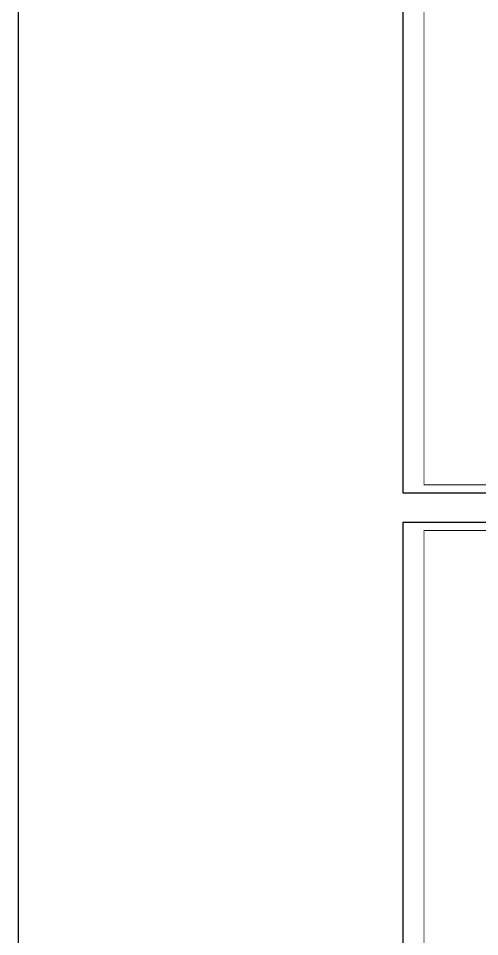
# Model space of a CAD drawing. Extents: x 2303022 to 2899168, y 17226141 to 18257813.
# Drawn here: x 2303022 to 2385939, y 17878451 to 18043528 of the extents above; entities that cross this region are included whole.
import ezdxf

# ---------------------------------------------------------------- set-up
doc = ezdxf.new("R2010")
doc.units = 0
doc.header["$LTSCALE"] = 1000
doc.header["$MEASUREMENT"] = 0
for name, color, linetype in [('3T_WOOD', 21, 'Continuous'), ('LVTRY', 6, 'Continuous'), ('TK', 4, 'Continuous')]:
    doc.layers.add(name, color=color, linetype=linetype)

# ---------------------------------------------------------------- blocks, each defined once
blk = doc.blocks.new('GeYuanFrame_70264676', base_point=(20.1, 4.5))
at = {"layer": 'TK'}
blk.add_lwpolyline([(20.1, 4.5), (20.1, 598.5), (1071.1, 598.5), (1071.1, 4.5)], close=True, dxfattribs=at)
at = {"layer": 'TK', "const_width": 1}
blk.add_lwpolyline([(45.1, 588.5), (1061.1, 588.5), (1061.1, 14.5), (45.1, 14.5)], close=True, dxfattribs=at)
blk = doc.blocks.new('GeYuanFrame_05228810', base_point=(20.1, 4.5))
at = {"layer": 'TK'}
blk.add_lwpolyline([(20.1, 4.5), (20.1, 598.5), (1071.1, 598.5), (1071.1, 4.5)], close=True, dxfattribs=at)
at = {"layer": 'TK', "const_width": 1}
blk.add_lwpolyline([(45.1, 588.5), (1061.1, 588.5), (1061.1, 14.5), (45.1, 14.5)], close=True, dxfattribs=at)

msp = doc.modelspace()

# ---------------------------------------------------------------- linework, layer by layer
at = {"layer": 'LVTRY'}
msp.add_lwpolyline([(2303022.4, 18257813.1), (2899168.2, 18257813.1), (2899168.2, 17226141.5), (2303022.4, 17226141.5)], close=True, dxfattribs=at)

# ---------------------------------------------------------------- block references
at = {"layer": '3T_WOOD', "xscale": 150, "yscale": 150, "zscale": 150}
for name, p in [('GeYuanFrame_05228810', (2372197.2, 17958159.9)), ('GeYuanFrame_70264676', (2372197.2, 17863870.9))]:
    msp.add_blockref(name, p, dxfattribs=at)

doc.saveas('drawing.dxf')
